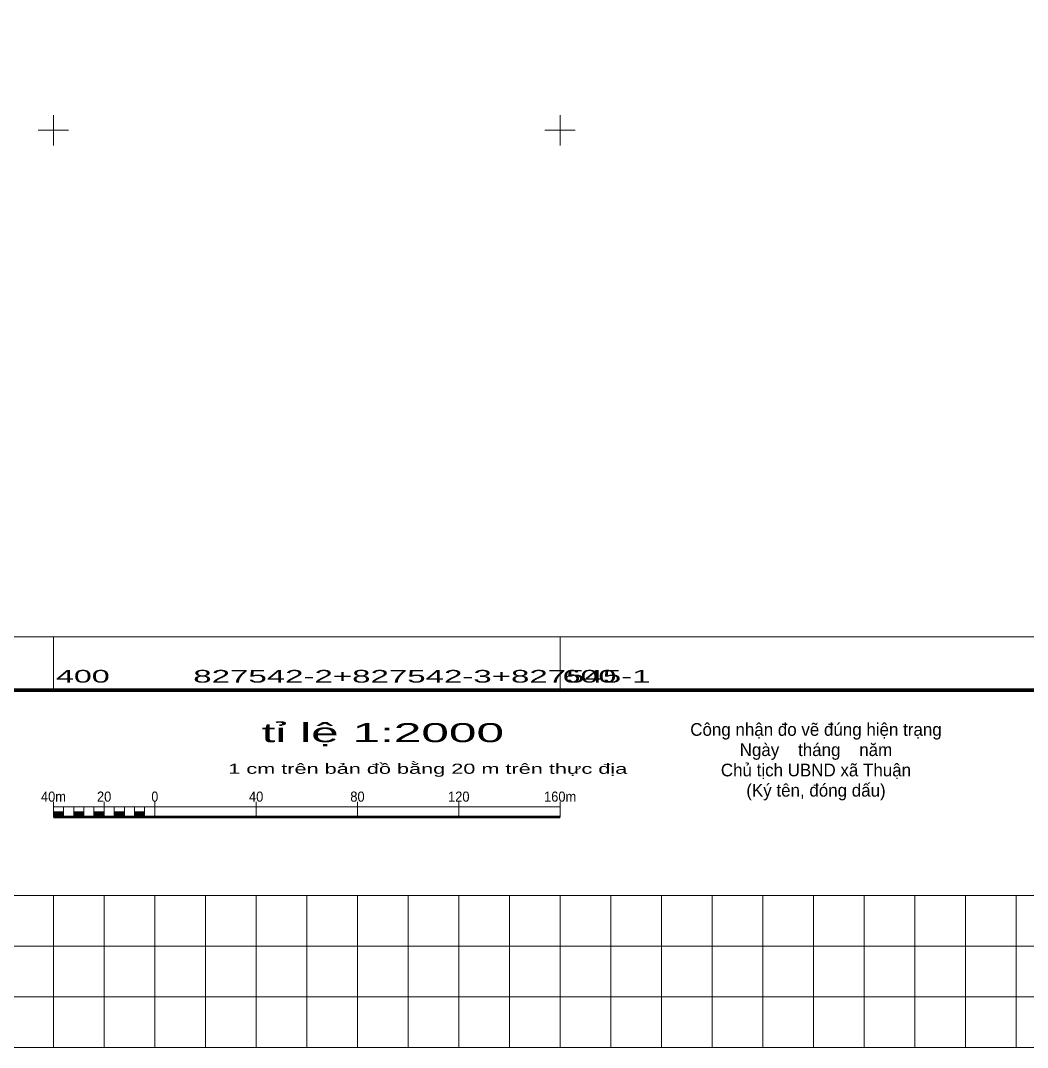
# Model space of a CAD drawing. Header units: metres. Extents: x 543779 to 545237, y 1826638 to 1828293.
# Drawn here: x 544387 to 544784.5, y 1826638 to 1827043.3 of the extents above; entities that cross this region are included whole.
import ezdxf
from ezdxf.enums import TextEntityAlignment as Align

# ---------------------------------------------------------------- set-up
doc = ezdxf.new("R2010")
doc.units = ezdxf.units.M
doc.header["$LTSCALE"] = 0.6
doc.layers.add('63', color=7, linetype='Continuous', lineweight=13)

msp = doc.modelspace()

# ---------------------------------------------------------------- hatches: boundary and pattern name
at = {"layer": '63'}
for points in [[(544400, 1826729), (544400, 1826731), (544404, 1826731), (544404, 1826729)], [(544408, 1826729), (544408, 1826731), (544412, 1826731), (544412, 1826729)], [(544416, 1826729), (544416, 1826731), (544420, 1826731), (544420, 1826729)], [(544424, 1826729), (544424, 1826731), (544428, 1826731), (544428, 1826729)], [(544432, 1826729), (544432, 1826731), (544436, 1826731), (544436, 1826729)]]:
    msp.add_hatch(color=256, dxfattribs=at).paths.add_polyline_path(points)

# ---------------------------------------------------------------- linework, layer by layer
for p, q in [((544400, 1826994), (544400, 1827006)), ((544600, 1826994), (544600, 1827006)), ((544394, 1827000), (544406, 1827000)), ((544594, 1827000), (544606, 1827000)), ((544400, 1826800), (544400, 1826779)), ((544600, 1826800), (544600, 1826779)), ((544400, 1826729), (544400, 1826735)), ((544400, 1826733), (544600, 1826733)), ((544404, 1826729), (544404, 1826733)), ((544408, 1826729), (544408, 1826733)), ((544412, 1826729), (544412, 1826733)), ((544416, 1826729), (544416, 1826733)), ((544420, 1826729), (544420, 1826735)), ((544420, 1826729), (544420, 1826733)), ((544424, 1826729), (544424, 1826733)), ((544428, 1826729), (544428, 1826733)), ((544432, 1826729), (544432, 1826733)), ((544436, 1826729), (544436, 1826733)), ((544440, 1826729), (544440, 1826735)), ((544480, 1826729), (544480, 1826735)), ((544520, 1826729), (544520, 1826735)), ((544560, 1826729), (544560, 1826735)), ((544600, 1826729), (544600, 1826735)), ((544400, 1826698), (544400, 1826638)), ((544420, 1826698), (544420, 1826638)), ((544440, 1826698), (544440, 1826638)), ((544460, 1826698), (544460, 1826638)), ((544480, 1826698), (544480, 1826638)), ((544500, 1826698), (544500, 1826638)), ((544520, 1826698), (544520, 1826638)), ((544540, 1826698), (544540, 1826638)), ((544560, 1826698), (544560, 1826638)), ((544580, 1826698), (544580, 1826638)), ((544600, 1826698), (544600, 1826638)), ((544620, 1826698), (544620, 1826638)), ((544640, 1826698), (544640, 1826638)), ((544660, 1826698), (544660, 1826638)), ((544680, 1826698), (544680, 1826638)), ((544700, 1826698), (544700, 1826638)), ((544720, 1826698), (544720, 1826638)), ((544740, 1826698), (544740, 1826638)), ((544760, 1826698), (544760, 1826638)), ((544780, 1826698), (544780, 1826638)), ((543800, 1826678), (545200, 1826678)), ((543800, 1826658), (545200, 1826658))]:
    msp.add_line(p, q, dxfattribs=at)
at = {"layer": '63', "lineweight": 53}
msp.add_line((544400, 1826729), (544600, 1826729), dxfattribs=at)
at = {"layer": '63', "lineweight": 158}
msp.add_lwpolyline([(543779, 1828221), (545221, 1828221), (545221, 1826779), (543779, 1826779)], close=True, dxfattribs=at)
at = {"layer": '63'}
for points in [[(543800, 1828200), (545200, 1828200), (545200, 1826800), (543800, 1826800)], [(544400, 1826729), (544400, 1826731), (544404, 1826731), (544404, 1826729)], [(544408, 1826729), (544408, 1826731), (544412, 1826731), (544412, 1826729)], [(544416, 1826729), (544416, 1826731), (544420, 1826731), (544420, 1826729)], [(544424, 1826729), (544424, 1826731), (544428, 1826731), (544428, 1826729)], [(544432, 1826729), (544432, 1826731), (544436, 1826731), (544436, 1826729)], [(543800, 1826698), (545200, 1826698), (545200, 1826638), (543800, 1826638)]]:
    msp.add_lwpolyline(points, close=True, dxfattribs=at)

# ---------------------------------------------------------------- texts
at = {"layer": '63', "width": 1.9}
for s, p in [('400', (544401, 1826782)), ('600', (544601, 1826782))]:
    msp.add_text(s, height=5, dxfattribs=at).set_placement(p)
at = {"layer": '63'}
for s, height, width, p in [('827542-2+827542-3+827545-1', 5, 1.95, (544545.45, 1826782)), ('tỉ lệ 1:2000', 7.5, 1.95, (544530.01, 1826758.5)), ('1 cm trên bản đồ bằng 20 m trên thực địa', 4, 1.6, (544547.75, 1826746)), ('40m', 4, 0.95, (544400, 1826735)), ('20', 4, 0.95, (544420, 1826735)), ('0', 4, 0.9, (544440, 1826735)), ('40', 4, 0.95, (544480, 1826735)), ('80', 4, 0.95, (544520, 1826735)), ('120', 4, 0.95, (544559.995, 1826735)), ('160m', 4, 0.95, (544600.005, 1826735))]:
    msp.add_text(s, height=height, dxfattribs=dict(at, width=width)).set_placement(p, align=Align.CENTER)
for s, p in [('Công nhận đo vẽ đúng hiện trạng', (544701, 1826761)), ('Ngày    tháng    năm', (544701, 1826753)), ('Chủ tịch UBND xã Thuận', (544701, 1826745)), ('(Ký tên, đóng dấu)', (544701, 1826737))]:
    msp.add_text(s, height=5, dxfattribs=at).set_placement(p, align=Align.CENTER)

doc.saveas('drawing.dxf')
